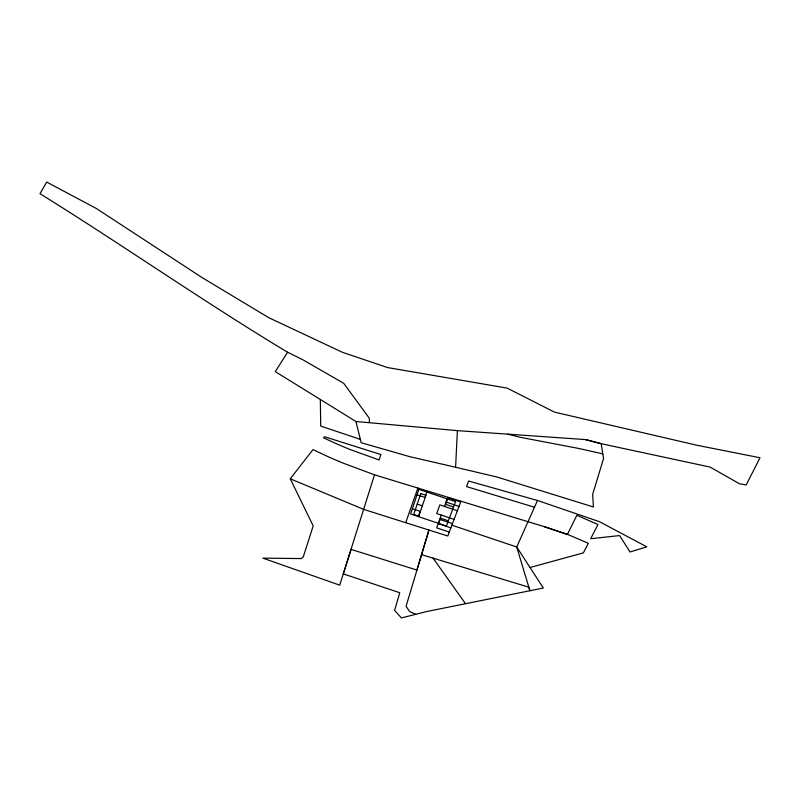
<?xml version="1.0" encoding="UTF-8"?>
<svg xmlns="http://www.w3.org/2000/svg" width="800" height="800" viewBox="0 0 800 800"><rect width="100%" height="100%" fill="white"/><g stroke="black" fill="none" stroke-linecap="round" stroke-linejoin="round"><path stroke-width="1.2" d="M457.38 430.64L585.5 439.58L601.18 443.71L603.56 458.46L592.67 494.32L593.41 506.98L496.89 477L455.6 467.25L457.38 430.64L355.95 421.5L275.27 371.61L287.61 352.24L302.83 359.76L343.73 383.33L369.34 418.26L369.35 422.26M415.77 614.29L409.53 611.48L406.1 606.17L428.94 530.04L416.94 570.07L351.08 549.4L343.31 573.89L399.74 592.72L394.62 610.4L401.42 617.94L426.46 611.59L543.33 588.03L516.72 547L451.9 525.19M374.51 474.83L339.72 585.17L262.84 558.13L301.26 558.57L303.29 556.82L313.2 525.92L290.26 478.8L313 449.58L327.39 456.35A394.51 343.18 23.1 0 0 345.1 463.87L374.51 474.82L544.36 526.69L568.46 534.77L588.31 543.29L583.34 552.89L530.02 567.5M418.38 516.59L420.18 511.36L412.36 508.73M426.84 492.02L424.98 497.44L417.05 494.78M405.7 522.69L417.89 488.06M441.32 515.1L436.67 527.83L449.29 532.08M444.48 506.44L447.7 497.64L460.67 501.99M438.63 523.41L440.53 518.2L448.37 520.84M447.56 498.97L445.59 504.36L453.53 507.03M460.96 501.24L447.8 536.01L363.78 509.42L290.26 478.8M544.36 526.69L567.44 534.43L576.85 515.26L598 524.55L590.67 538.74L619.6 535.57L630.07 551.98L646.83 546.84L599.44 521.68L537.49 500.48L516.72 547L529.89 590.72L528.82 587.2L421.55 554.66M602.82 453.86L578.21 448.35L519.89 437.22L507.93 434.18M455.6 467.25L409.85 456.7L361.17 442.72L355.95 421.5M585.49 439.58L601.18 443.7L710.04 467.05L739.51 483.77L746.2 484.94L760 457.75L696.54 445.18L554.41 412.1L507.19 388.12L387.52 367.55L342.48 352.32L268.68 317.66L201.81 277.41L96.42 208.53L46.69 182.06L40 193.69C123.28 245.39 203.61 301.7 287.61 352.24M537.49 500.48L468.61 481.02L466.51 486.58L534.47 507.24M360.35 439.36L320.7 426.07L320.34 399.92M446.08 502.06L459.01 506.39M457.36 510.76L439.85 504.88L436.73 513.55L454.09 519.39M417.22 504.1L422.32 505.81M439.76 519.38L452.48 523.66M438.21 523.62L450.87 527.89M433.04 558.14L465.49 603.64M380.81 454.51L379.12 459.95L350.68 449.74A369.28 320.72 23.1 0 1 330.67 441.14L323.58 437.79L324.62 436.75L380.81 454.51M418.88 489.35L410.6 513.97L446.43 526.03L455.54 501.65L418.88 489.35M420.79 493.57L413.71 514.43L418.77 516.13L425.95 495.3L420.79 493.57"/></g></svg>
